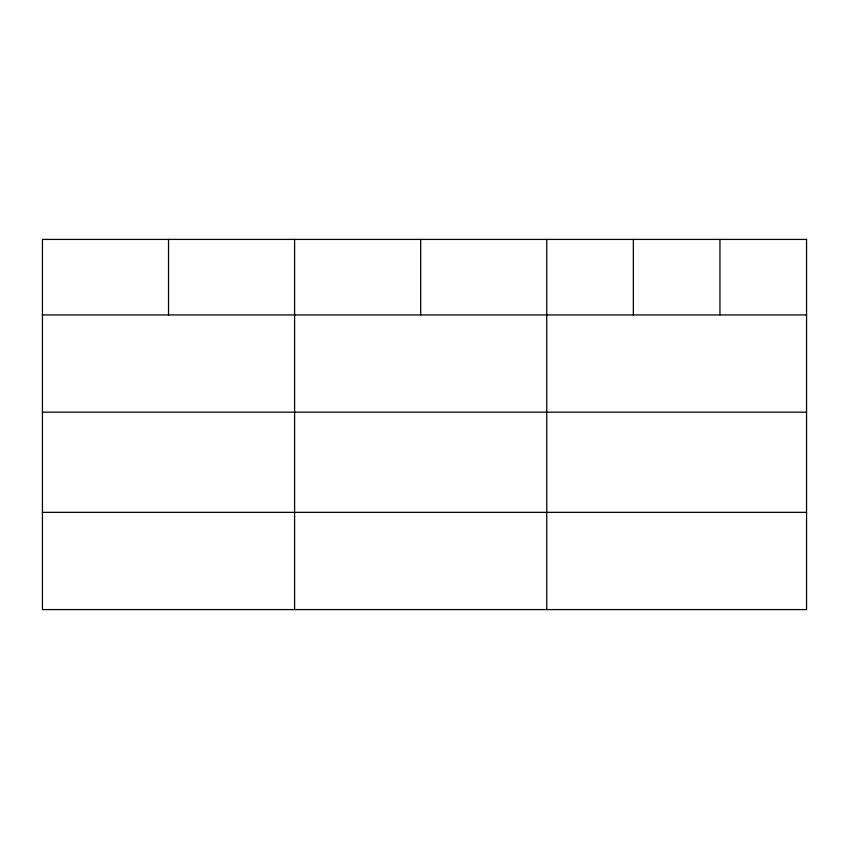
<?xml version="1.0" encoding="UTF-8"?>
<svg xmlns="http://www.w3.org/2000/svg" width="849" height="849" viewBox="0 0 849 849"><rect width="100%" height="100%" fill="white"/><g stroke="black" fill="none" stroke-linecap="round" stroke-linejoin="round"><path stroke-width="1.27" d="M42.45 314.926L806.55 314.926M42.45 412.168L806.55 412.168M42.45 512.35L806.55 512.35M719.952 239.418L719.952 314.926M633.354 239.418L633.354 314.926M546.756 239.418L546.756 609.582M420.679 239.418L420.679 314.926M294.603 239.418L294.603 609.582M168.527 239.418L168.527 314.926M806.55 239.418L42.45 239.418L42.45 609.582L806.55 609.582L806.55 239.418"/></g></svg>
